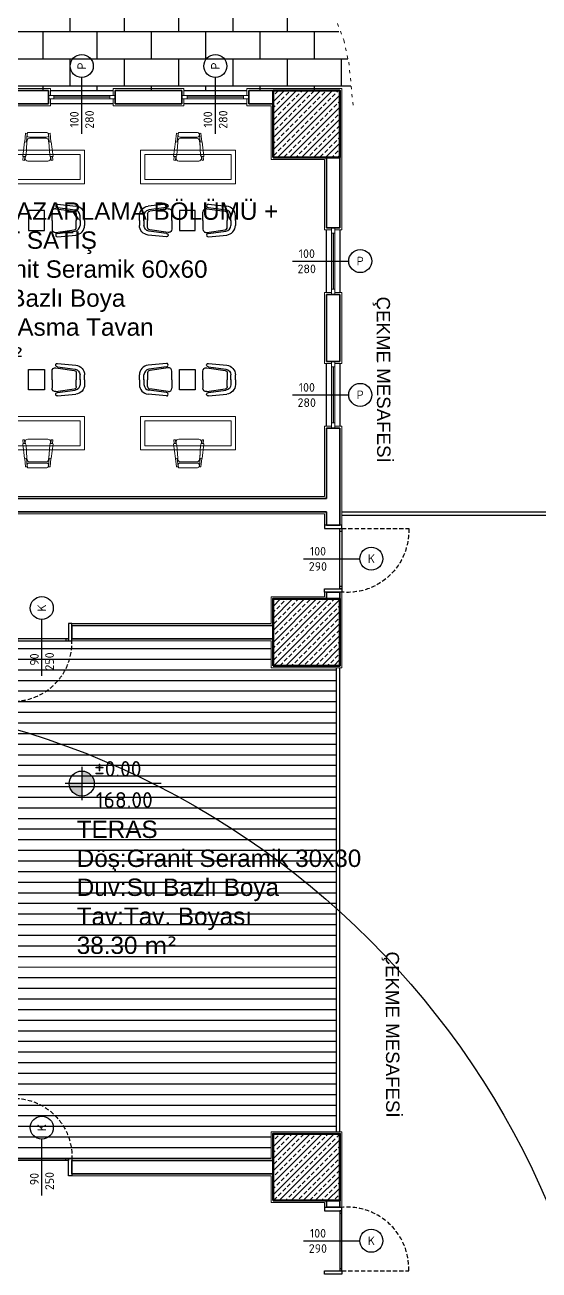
# Model space of a CAD drawing. Header units: millimetres. Extents: x 1443065 to 1517367, y 3763150 to 3779068.
# Drawn here: x 1480815 to 1481585, y 3767093 to 3768955 of the extents above; entities that cross this region are included whole.
import ezdxf
from ezdxf.enums import TextEntityAlignment as Align

# ---------------------------------------------------------------- set-up
doc = ezdxf.new("R2010")
doc.units = ezdxf.units.MM
doc.linetypes.add('ACAD_ISO03W100', pattern=[30, 12, -18])
doc.linetypes.add('HIDDEN', pattern=[9.525, 6.35, -3.175])
for name, color, linetype, lineweight in [('DUVAR', 2, 'Continuous', 35), ('MAHAL', 52, 'Continuous', 13), ('MERDIVEN', 4, 'Continuous', 20), ('SECTION4', 3, 'Continuous', 50), ('SIVA', 3, 'Continuous', 9), ('TASIYICI', 170, 'Continuous', 50), ('TEFRIS', 165, 'Continuous', 15)]:
    doc.layers.add(name, color=color, linetype=linetype, lineweight=lineweight)
for name, color, linetype in [('m-DOG_', 4, 'Continuous'), ('m-DOG_gor', 8, 'Continuous'), ('m-TAR_', 8, 'Continuous'), ('m-TAR_duvar', 8, 'Continuous'), ('m-TAR_yesil', 54, 'Continuous'), ('m-TFR_vitrifiye', 1, 'Continuous'), ('m-YAZ_kot', 7, 'Continuous'), ('m-YAZ_poz', 7, 'Continuous'), ('TF', 21, 'Continuous')]:
    doc.layers.add(name, color=color, linetype=linetype)
doc.styles.add('mono', font='isocpeur.ttf')
doc.styles.get("Standard").update_dxf_attribs({"font": 'arial.ttf'})
pattern_1 = [(45, (55132.096, -87954.948), (-8.98025612, 8.98025612), []), (45, (55141.077, -87954.948), (-8.98025612, 8.98025612), [6.35, -3.175])]

# ---------------------------------------------------------------- blocks, each defined once
blk = doc.blocks.new('ghb')
at = {"layer": 'm-DOG_', "linetype": 'HIDDEN'}
blk.add_line((41827.4, -9142.7), (41827.4, -9042.7), dxfattribs=at)
at = {"layer": 'm-DOG_'}
for p, q in [((41741.2, -9145.7), (41741.2, -9142.7)), ((41823.6, -9145.7), (41823.6, -9142.7))]:
    blk.add_line(p, q, dxfattribs=at)
for points in [[(41732.4, -9168.7), (41737.4, -9168.7), (41737.4, -9142.7), (41732.4, -9142.7)], [(41827.4, -9142.7), (41737.4, -9142.7), (41737.4, -9145.7), (41827.4, -9145.7)], [(41832.4, -9168.7), (41827.4, -9168.7), (41827.4, -9142.7), (41832.4, -9142.7)]]:
    blk.add_lwpolyline(points, close=True, dxfattribs=at)
at = {"layer": 'm-DOG_', "linetype": 'HIDDEN'}
blk.add_arc((41824.1, -9134.7), 92, 87.9265, 185.0111, dxfattribs=at)
blk = doc.blocks.new('m-penpoz')
blk.add_line((0, -1.625), (0, 0))
blk.add_circle((0, 0.332), 0.332)
blk.add_attdef('POZNO', text='', height=0.18).set_placement((0, 0.332), align=Align.MIDDLE)
blk.add_attdef('HEIGHT', text='', height=0.18, rotation=90).set_placement((0.069, -1.625), align=Align.TOP_LEFT)
blk.add_attdef('WIDTH', text='', height=0.18, rotation=90).set_placement((0, -1.625), align=Align.BOTTOM_LEFT)
blk = doc.blocks.new('sdvswa')
at = {"layer": 'TEFRIS'}
for p, q in [((837027.4, -85290), (836977.4, -85290)), ((836977.4, -85432), (836977.4, -85290)), ((836983.8, -85296.4), (836983.8, -85425.6)), ((837021, -85296.4), (836983.8, -85296.4)), ((837021, -85425.6), (837021, -85296.4)), ((837027.4, -85345.2), (837027.4, -85290)), ((836977.4, -85334), (836977.4, -85432)), ((837012.2, -85342.3), (837012.4, -85339.9)), ((837017.8, -85340.4), (837012.4, -85339.9)), ((837017.8, -85339.8), (837017.8, -85342.2)), ((837040.2, -85342.4), (837018, -85339.6)), ((837027.4, -85432), (837027.4, -85334)), ((837011.3, -85347.2), (837011.3, -85362.2)), ((837017.9, -85342.8), (837012.2, -85342.3)), ((837015.3, -85343.2), (837018.2, -85343.5)), ((837020, -85344.6), (837039.7, -85345.8)), ((837039.7, -85345.8), (837040.2, -85342.4)), ((837039.7, -85345.8), (837041.7, -85346)), ((837052.6, -85346.3), (837039.8, -85345)), ((837052.8, -85343.9), (837040.1, -85342.6)), ((837045.3, -85362.2), (837045.3, -85350)), ((837047.1, -85348.7), (837047.1, -85362.2)), ((837049.8, -85346.3), (837054, -85346.8)), ((837052.6, -85346.3), (837052.8, -85343.9)), ((837054, -85346.8), (837054, -85362.2)), ((837011.3, -85377.2), (837011.3, -85362.2)), ((837045.3, -85362.2), (837045.3, -85374.3)), ((837047.1, -85375.7), (837047.1, -85362.2)), ((837054, -85375.4), (837054, -85362.2)), ((837017.9, -85381.5), (837012.2, -85382.1)), ((837012.2, -85382.1), (837012.4, -85384.5)), ((837017.8, -85383.9), (837012.4, -85384.5)), ((837015.3, -85381.2), (837018.4, -85380.8)), ((837017.8, -85384.8), (837017.8, -85382.4)), ((837040.2, -85382.2), (837018, -85385)), ((837020, -85380), (837039.7, -85378.8)), ((837034.4, -85379.1), (837041.7, -85378.3)), ((837052.6, -85378.1), (837039.7, -85379.3)), ((837039.7, -85378.8), (837040.2, -85382.2)), ((837052.8, -85380.4), (837040.1, -85381.7)), ((837049.8, -85378.1), (837051.9, -85377.8)), ((837052.6, -85378.1), (837052.8, -85380.4)), ((836977.4, -85432), (837027.4, -85432)), ((836983.8, -85425.6), (837021, -85425.6))]:
    blk.add_line(p, q, dxfattribs=at)
for centre, radius, start, end in [((837015.3, -85347.2), 4, 89.9955, 179.9955), ((837020.2, -85342.2), 2.4, 179.1116, 266.3945), ((837041.3, -85350), 4, 359.9955, 83.8125), ((837049.5, -85348.7), 2.4, 83.193, 179.9955), ((837041.3, -85374.3), 4, 276.1786, 359.9955), ((837049.5, -85375.7), 2.4, 179.9955, 276.7981), ((837051.6, -85375.4), 2.4, 276.7981, 359.9955), ((837015.3, -85377.2), 4, 179.9955, 269.9955), ((837015.4, -85382.5), 2.4, 0.8795, 0.8795), ((837020.2, -85382.4), 2.4, 93.5966, 180.8795)]:
    blk.add_arc(centre, radius, start, end, dxfattribs=at)
blk = doc.blocks.new('10E')
at = {"layer": 'TF'}
for p, q in [((-16.4, 52.3), (-2, 52.3)), ((-2, 69.4), (-12.1, 69.4)), ((-1.7, 60), (-12.1, 60)), ((-2.3, 60), (8.1, 60)), ((-2, 69.4), (8.1, 69.4)), ((12.3, 52.3), (-2, 52.3)), ((-35.8, 13.2), (-32, 51.4)), ((-28.9, 13.2), (-24, 49.6)), ((-26.6, 9.8), (-21.3, 48)), ((22.6, 9.8), (17.3, 48)), ((24.8, 13.2), (20, 49.6)), ((31.8, 13.2), (28, 51.4)), ((-2, 1.8), (-19.7, 1.8)), ((-2, 1.8), (15.7, 1.8))]:
    blk.add_line(p, q, dxfattribs=at)
for centre, radius, start, end in [((-12.1, 49.4), 20, 90, 174.2721), ((-12.1, 48), 12, 90, 172.3616), ((-16.4, 47.3), 5, 90, 172.113), ((8.1, 49.4), 20, 5.7279, 90), ((8.1, 48), 12, 7.6384, 90), ((12.3, 47.3), 5, 7.887, 90), ((-32.3, 13), 3.48, 176.4222, 3.5778), ((-19.7, 8.8), 7, 172.113, 270), ((15.7, 8.8), 7, 270, 7.887), ((28.3, 13), 3.48, 176.4222, 3.5778)]:
    blk.add_arc(centre, radius, start, end, dxfattribs=at)
blk = doc.blocks.new('90lık')
at = {"layer": 'm-DOG_', "linetype": 'HIDDEN'}
blk.add_line((-5, 13), (-5, 103), dxfattribs=at)
at = {"layer": 'm-DOG_'}
for p, q in [((-81.2, 10), (-81.2, 13)), ((-8.8, 10), (-8.8, 13))]:
    blk.add_line(p, q, dxfattribs=at)
for points in [[(-90, -13), (-85, -13), (-85, 13), (-90, 13)], [(-5, 13), (-85, 13), (-85, 10), (-5, 10)], [(0, -13), (-5, -13), (-5, 13), (0, 13)]]:
    blk.add_lwpolyline(points, close=True, dxfattribs=at)
at = {"layer": 'm-DOG_', "linetype": 'HIDDEN'}
blk.add_arc((-2.7, 15.7), 87.4, 91.5314, 181.7408, dxfattribs=at)
blk = doc.blocks.new('m-plankot')
h = blk.add_hatch(color=256)
h.paths.add_polyline_path([(0, 0.144), (0, 0), (0.144, 0, 0.414214)])
h.paths.add_polyline_path([(0, -0.144), (0, 0), (-0.144, 0, 0.414214)])
for p, q in [((0, 0.192), (0, -0.192)), ((0.914, 0), (-0.192, 0))]:
    blk.add_line(p, q)
blk.add_circle((0, 0), 0.144)
blk.add_attdef('INCEKOT', (0.187, 0.1), '', height=0.18)
blk.add_attdef('KABAKOT', text='', height=0.18).set_placement((0.187, -0.1), align=Align.TOP_LEFT)

msp = doc.modelspace()

# ---------------------------------------------------------------- hatches: boundary and pattern name
at = {"layer": 'm-TAR_'}
h = msp.add_hatch(dxfattribs=at)
h.set_pattern_fill('LINE', color=256, scale=5)
h.set_pattern_definition([(0, (-13755.824, -59043.389), (0, 15.875), [])])
h.paths.add_polyline_path([(1480788.7, 3768033.6), (1480788.7, 3767259.6), (1481183.9, 3767259.6), (1481183.9, 3767299.6), (1481281.9, 3767299.6), (1481281.9, 3767993.6), (1481183.9, 3767993.6), (1481183.9, 3768033.6)])
at = {"layer": 'm-TAR_duvar'}
h = msp.add_hatch(dxfattribs=at)
h.set_pattern_fill('ANSI33', color=256, scale=2)
h.set_pattern_definition(pattern_1)
h.paths.add_polyline_path([(1481286.9, 3768856.6), (1481186.9, 3768856.6), (1481186.9, 3768756.6), (1481286.9, 3768756.6)])
h = msp.add_hatch(dxfattribs=at)
h.set_pattern_fill('ANSI33', color=256, scale=2)
h.set_pattern_definition(pattern_1)
h.paths.add_polyline_path([(1481286.9, 3768096.6), (1481186.9, 3768096.6), (1481186.9, 3767996.6), (1481286.9, 3767996.6)])
h = msp.add_hatch(dxfattribs=at)
h.set_pattern_fill('ANSI33', color=256, scale=2)
h.set_pattern_definition(pattern_1)
h.paths.add_polyline_path([(1481286.9, 3767296.6), (1481186.9, 3767296.6), (1481186.9, 3767196.6), (1481286.9, 3767196.6)])
at = {"layer": 'm-TAR_yesil'}
h = msp.add_hatch(dxfattribs=at)
h.set_pattern_fill('AR-B816', color=256, scale=0.2, angle=180)
h.set_pattern_definition([(180, (-27511.644, -76046.24), (-5e-15, -40.64), []), (270, (-27511.644, -76046.24), (40.64, -40.64), [40.64, -40.64])])
edge = h.paths.add_edge_path()
edge.add_line((1480414, 3769447.1), (1480414, 3768856.6))
edge.add_line((1480414, 3768856.6), (1481304, 3768856.7))
edge.add_line((1481304, 3768856.7), (1481300.1, 3768899.2))
edge.add_line((1481300.1, 3768899.2), (1481291.9, 3768931.4))
edge.add_line((1481291.9, 3768931.4), (1481259.9, 3768994.8))
edge.add_line((1481259.9, 3768994.8), (1481242.7, 3769014.6))
edge.add_line((1481242.7, 3769014.6), (1481166.4, 3769065.1))
edge.add_line((1481166.4, 3769065.1), (1480887.6, 3769199.7))
edge.add_line((1480887.6, 3769199.7), (1480660.8, 3769319.4))
edge.add_line((1480660.8, 3769319.4), (1480477.1, 3769416.4))
edge.add_line((1480477.1, 3769416.4), (1480417, 3769448.1))
edge.add_line((1480417, 3769448.1), (1480414, 3769447.1))

# ---------------------------------------------------------------- linework, layer by layer
at = {"color": 1}
for points in [[(1480821, 3768677.4), (1480821, 3768647.2), (1480844.6, 3768647.2), (1480844.6, 3768677.4)], [(1481046.8, 3768677.4), (1481046.8, 3768647.2), (1481070.4, 3768647.2), (1481070.4, 3768677.4)], [(1480821, 3768409.1), (1480821, 3768439.3), (1480844.6, 3768439.3), (1480844.6, 3768409.1)], [(1481046.8, 3768409.1), (1481046.8, 3768439.3), (1481070.4, 3768439.3), (1481070.4, 3768409.1)]]:
    msp.add_lwpolyline(points, close=True, dxfattribs=at)
at = {"layer": 'DUVAR'}
for p, q in [((1480850.5, 3768856.6), (1480750.5, 3768856.6)), ((1480850.5, 3768836.6), (1480850.5, 3768856.6)), ((1480950.5, 3768836.6), (1480950.5, 3768856.6)), ((1481050.5, 3768856.6), (1480950.5, 3768856.6)), ((1481050.5, 3768836.6), (1481050.5, 3768856.6)), ((1481188.9, 3768856.6), (1481150.5, 3768856.6)), ((1481150.5, 3768836.6), (1481150.5, 3768856.6)), ((1480850.5, 3768836.6), (1480750.5, 3768836.6)), ((1481050.5, 3768836.6), (1480950.5, 3768836.6)), ((1481186.9, 3768836.6), (1481150.5, 3768836.6)), ((1481286.9, 3768806.6), (1481286.9, 3768651.6)), ((1481266.9, 3768756.6), (1481266.9, 3768651.6)), ((1481266.9, 3768651.6), (1481286.9, 3768651.6)), ((1481266.9, 3768551.6), (1481266.9, 3768451.6)), ((1481266.9, 3768551.6), (1481286.9, 3768551.6)), ((1481286.9, 3768551.6), (1481286.9, 3768451.6)), ((1481266.9, 3768451.6), (1481286.9, 3768451.6)), ((1481266.9, 3768351.6), (1481266.9, 3768246.6)), ((1481266.9, 3768351.6), (1481286.9, 3768351.6)), ((1481286.9, 3768351.6), (1481286.9, 3768206.6)), ((1480294, 3768246.6), (1481266.9, 3768246.6)), ((1479694, 3768226.6), (1481266.9, 3768226.6)), ((1481266.9, 3768226.6), (1481266.9, 3768206.6)), ((1481266.9, 3768206.6), (1481286.9, 3768206.6)), ((1481266.9, 3768106.6), (1481266.9, 3768096.6)), ((1481266.9, 3768106.6), (1481286.9, 3768106.6)), ((1481286.9, 3768106.6), (1481286.9, 3768096.6)), ((1480885.7, 3768056.6), (1481186.9, 3768056.6)), ((1480885.7, 3768036.6), (1480885.7, 3768056.6)), ((1480885.7, 3768036.6), (1481186.9, 3768036.6)), ((1480885.7, 3767256.6), (1481186.9, 3767256.6)), ((1480885.7, 3767236.6), (1480885.7, 3767256.6)), ((1480885.7, 3767236.6), (1481186.9, 3767236.6)), ((1481266.9, 3767196.6), (1481266.9, 3767186.6)), ((1481286.9, 3767196.6), (1481286.9, 3767186.6)), ((1481266.9, 3767186.6), (1481286.9, 3767186.6))]:
    msp.add_line(p, q, dxfattribs=at)
at = {"layer": 'm-DOG_gor', "linetype": 'Continuous'}
for p, q in [((1480853.5, 3768856.6), (1480947.5, 3768856.6)), ((1480942.5, 3768846.6), (1480858.5, 3768846.6)), ((1481053.5, 3768856.6), (1481147.5, 3768856.6)), ((1481142.5, 3768846.6), (1481058.5, 3768846.6)), ((1480947.5, 3768836.6), (1480853.5, 3768836.6)), ((1481147.5, 3768836.6), (1481053.5, 3768836.6)), ((1481266.9, 3768554.6), (1481266.9, 3768648.6)), ((1481276.9, 3768643.6), (1481276.9, 3768559.6)), ((1481286.9, 3768648.6), (1481286.9, 3768554.6)), ((1481266.9, 3768354.6), (1481266.9, 3768448.6)), ((1481276.9, 3768443.6), (1481276.9, 3768359.6)), ((1481286.9, 3768448.6), (1481286.9, 3768354.6))]:
    msp.add_line(p, q, dxfattribs=at)
at = {"layer": 'm-TAR_'}
msp.add_circle((1480448.2, 3766702.7), 1249.5, dxfattribs=at)
at = {"layer": 'm-TFR_vitrifiye'}
for p, q in [((1481289.9, 3768226.6), (1482275.2, 3768226.6)), ((1481289.9, 3768221.6), (1482315.2, 3768221.6)), ((1481281.9, 3767299.6), (1481281.9, 3767993.6)), ((1481286.9, 3767299.6), (1481286.9, 3767993.6))]:
    msp.add_line(p, q, dxfattribs=at)
at = {"layer": 'MERDIVEN', "linetype": 'ACAD_ISO03W100', "ltscale": 0.4}
for p, q in [((1481283.2, 3768956.7), (1481292.7, 3768932.3)), ((1481292.7, 3768932.3), (1481300.1, 3768899.2)), ((1481300.1, 3768899.2), (1481306.8, 3768833.8))]:
    msp.add_line(p, q, dxfattribs=at)
at = {"layer": 'MERDIVEN'}
for points in [[(1480850.5, 3768844.1), (1480858.5, 3768844.1), (1480858.5, 3768849.1), (1480850.5, 3768849.1)], [(1480858.5, 3768844.1), (1480942.5, 3768844.1), (1480942.5, 3768849.1), (1480858.5, 3768849.1)], [(1480942.5, 3768844.1), (1480950.5, 3768844.1), (1480950.5, 3768849.1), (1480942.5, 3768849.1)], [(1481050.5, 3768844.1), (1481058.5, 3768844.1), (1481058.5, 3768849.1), (1481050.5, 3768849.1)], [(1481058.5, 3768844.1), (1481142.5, 3768844.1), (1481142.5, 3768849.1), (1481058.5, 3768849.1)], [(1481142.5, 3768844.1), (1481150.5, 3768844.1), (1481150.5, 3768849.1), (1481142.5, 3768849.1)], [(1481279.4, 3768643.6), (1481279.4, 3768651.6), (1481274.4, 3768651.6), (1481274.4, 3768643.6)], [(1481279.4, 3768559.6), (1481279.4, 3768643.6), (1481274.4, 3768643.6), (1481274.4, 3768559.6)], [(1481279.4, 3768551.6), (1481279.4, 3768559.6), (1481274.4, 3768559.6), (1481274.4, 3768551.6)], [(1481279.4, 3768443.6), (1481279.4, 3768451.6), (1481274.4, 3768451.6), (1481274.4, 3768443.6)], [(1481279.4, 3768359.6), (1481279.4, 3768443.6), (1481274.4, 3768443.6), (1481274.4, 3768359.6)], [(1481279.4, 3768351.6), (1481279.4, 3768359.6), (1481274.4, 3768359.6), (1481274.4, 3768351.6)]]:
    msp.add_lwpolyline(points, close=True, dxfattribs=at)
at = {"layer": 'SIVA'}
for points in [[(1480747.5, 3768849.1), (1480747.5, 3768859.6), (1480853.5, 3768859.6), (1480853.5, 3768849.1)], [(1480947.5, 3768849.1), (1480947.5, 3768859.6), (1481053.5, 3768859.6), (1481053.5, 3768849.1)], [(1481279.4, 3768648.6), (1481289.9, 3768648.6), (1481289.9, 3768859.6), (1481147.5, 3768859.6), (1481147.5, 3768849.1)], [(1480853.5, 3768844.1), (1480853.5, 3768833.6), (1480747.5, 3768833.6), (1480747.5, 3768844.1)], [(1481053.5, 3768844.1), (1481053.5, 3768833.6), (1480947.5, 3768833.6), (1480947.5, 3768844.1)], [(1481147.5, 3768844.1), (1481147.5, 3768833.6), (1481183.9, 3768833.6), (1481183.9, 3768753.6), (1481263.9, 3768753.6), (1481263.9, 3768648.6), (1481274.4, 3768648.6)], [(1481274.4, 3768448.6), (1481263.9, 3768448.6), (1481263.9, 3768554.6), (1481274.4, 3768554.6)], [(1481279.4, 3768554.6), (1481289.9, 3768554.6), (1481289.9, 3768448.6), (1481279.4, 3768448.6)], [(1480297, 3768526.5), (1480297, 3768249.6), (1481263.9, 3768249.6), (1481263.9, 3768354.6), (1481274.4, 3768354.6)], [(1481279.4, 3768354.6), (1481289.9, 3768354.6), (1481289.9, 3768206.6)], [(1479697, 3768216.6), (1479697, 3768223.6), (1481263.9, 3768223.6), (1481263.9, 3768206.6)], [(1481263.9, 3768106.6), (1481263.9, 3768099.6), (1481183.9, 3768099.6), (1481183.9, 3768059.6), (1480885.7, 3768059.6)], [(1480885.7, 3768033.6), (1481183.9, 3768033.6), (1481183.9, 3767993.6), (1481289.9, 3767993.6), (1481289.9, 3768106.6)], [(1481289.9, 3767186.6), (1481289.9, 3767299.6), (1481183.9, 3767299.6), (1481183.9, 3767259.6), (1480885.7, 3767259.6)], [(1480885.7, 3767233.6), (1481183.9, 3767233.6), (1481183.9, 3767193.6), (1481263.9, 3767193.6), (1481263.9, 3767186.6)]]:
    msp.add_lwpolyline(points, dxfattribs=at)
at = {"layer": 'TASIYICI'}
for points in [[(1481186.9, 3768756.6), (1481286.9, 3768756.6), (1481286.9, 3768856.6), (1481186.9, 3768856.6)], [(1481186.9, 3767996.6), (1481286.9, 3767996.6), (1481286.9, 3768096.6), (1481186.9, 3768096.6)], [(1481186.9, 3767196.6), (1481286.9, 3767196.6), (1481286.9, 3767296.6), (1481186.9, 3767296.6)]]:
    msp.add_lwpolyline(points, close=True, dxfattribs=at)

# ---------------------------------------------------------------- block references
at = {"layer": 'm-TFR_vitrifiye', "rotation": 180.0004505974679}
msp.add_blockref('90lık', (1480795.7, 3768046.6), dxfattribs=at)
at = {"layer": 'm-TFR_vitrifiye', "xscale": -1, "rotation": 359.9995494025322}
msp.add_blockref('90lık', (1480795.7, 3767246.6), dxfattribs=at)
at = {"layer": 'm-YAZ_kot'}
ref = msp.add_blockref('m-plankot', (1480900.6, 3767820.3), dxfattribs=dict(at, xscale=129.9375, yscale=129.9375, zscale=129.9375))
ref.add_attrib('KABAKOT', '168.00', dxfattribs={"layer": '0', "height": 23.39, "rotation": 0, "style": 'mono'}).set_placement((1480921.5, 3767777.1), align=Align.BOTTOM_LEFT)
ref.add_attrib('INCEKOT', '%%P0.00', dxfattribs={"layer": '0', "height": 23.39, "rotation": 0, "style": 'mono'}).set_placement((1480919, 3767823.6), align=Align.BOTTOM_LEFT)
at = {"layer": 'm-YAZ_poz'}
ref = msp.add_blockref('m-penpoz', (1480900.5, 3768876.1), dxfattribs=dict(at, xscale=51.83999999999998, yscale=51.83999999999998, zscale=51.83999999999998, rotation=0.0004505966874107999))
ref.add_attrib('WIDTH', '100', dxfattribs={"layer": '0', "height": 12.96, "rotation": 90, "style": 'mono'}).set_placement((1480899.7, 3768825.6), align=Align.BOTTOM_RIGHT)
ref.add_attrib('HEIGHT', '280', dxfattribs={"layer": '0', "height": 12.96, "rotation": 90, "style": 'mono'}).set_placement((1480922.5, 3768827), align=Align.BOTTOM_RIGHT)
ref.add_attrib('POZNO', 'P', dxfattribs={"layer": '0', "height": 13, "rotation": 90, "style": 'mono'}).set_placement((1480900.5, 3768893.3), align=Align.MIDDLE_CENTER)
ref = msp.add_blockref('m-penpoz', (1481100.5, 3768876.1), dxfattribs=dict(at, xscale=51.83999999999998, yscale=51.83999999999998, zscale=51.83999999999998, rotation=0.0004505966874107999))
ref.add_attrib('WIDTH', '100', dxfattribs={"layer": '0', "height": 12.96, "rotation": 90, "style": 'mono'}).set_placement((1481099.7, 3768825.6), align=Align.BOTTOM_RIGHT)
ref.add_attrib('HEIGHT', '280', dxfattribs={"layer": '0', "height": 12.96, "rotation": 90, "style": 'mono'}).set_placement((1481122.5, 3768827), align=Align.BOTTOM_RIGHT)
ref.add_attrib('POZNO', 'P', dxfattribs={"layer": '0', "height": 13, "rotation": 90, "style": 'mono'}).set_placement((1481100.5, 3768893.3), align=Align.MIDDLE_CENTER)
ref = msp.add_blockref('m-penpoz', (1481300.1, 3768601.6), dxfattribs=dict(at, xscale=51.83999999999998, yscale=51.83999999999998, zscale=51.83999999999998, rotation=270.0004505966874))
ref.add_attrib('WIDTH', '100', dxfattribs={"layer": '0', "height": 12.96, "style": 'mono'}).set_placement((1481249.5, 3768602.4), align=Align.BOTTOM_RIGHT)
ref.add_attrib('HEIGHT', '280', dxfattribs={"layer": '0', "height": 12.96, "style": 'mono'}).set_placement((1481251, 3768579.6), align=Align.BOTTOM_RIGHT)
ref.add_attrib('POZNO', 'P', dxfattribs={"layer": '0', "height": 13, "style": 'mono'}).set_placement((1481317.3, 3768601.6), align=Align.MIDDLE_CENTER)
ref = msp.add_blockref('m-penpoz', (1481300.1, 3768401.6), dxfattribs=dict(at, xscale=51.83999999999998, yscale=51.83999999999998, zscale=51.83999999999998, rotation=270.0004505966874))
ref.add_attrib('WIDTH', '100', dxfattribs={"layer": '0', "height": 12.96, "style": 'mono'}).set_placement((1481249.5, 3768402.4), align=Align.BOTTOM_RIGHT)
ref.add_attrib('HEIGHT', '280', dxfattribs={"layer": '0', "height": 12.96, "style": 'mono'}).set_placement((1481251, 3768379.6), align=Align.BOTTOM_RIGHT)
ref.add_attrib('POZNO', 'P', dxfattribs={"layer": '0', "height": 13, "style": 'mono'}).set_placement((1481317.3, 3768401.6), align=Align.MIDDLE_CENTER)
ref = msp.add_blockref('m-penpoz', (1481316.7, 3768156.6), dxfattribs=dict(at, xscale=51.83999999999998, yscale=51.83999999999998, zscale=51.83999999999998, rotation=270.0004505966874))
ref.add_attrib('WIDTH', '100', dxfattribs={"layer": '0', "height": 12.96, "style": 'mono'}).set_placement((1481266.2, 3768157.4), align=Align.BOTTOM_RIGHT)
ref.add_attrib('HEIGHT', '290', dxfattribs={"layer": '0', "height": 12.96, "style": 'mono'}).set_placement((1481267.6, 3768134.6), align=Align.BOTTOM_RIGHT)
ref.add_attrib('POZNO', 'K', dxfattribs={"layer": '0', "height": 13, "style": 'mono'}).set_placement((1481334, 3768156.6), align=Align.MIDDLE_CENTER)
ref = msp.add_blockref('m-penpoz', (1480840.7, 3768065.6), dxfattribs=dict(at, xscale=51.83999999999998, yscale=51.83999999999998, zscale=51.83999999999998, rotation=0.0004505966874107999))
ref.add_attrib('WIDTH', '90', dxfattribs={"layer": '0', "height": 12.96, "rotation": 90, "style": 'mono'}).set_placement((1480839.9, 3768015.1), align=Align.BOTTOM_RIGHT)
ref.add_attrib('HEIGHT', '250', dxfattribs={"layer": '0', "height": 12.96, "rotation": 90, "style": 'mono'}).set_placement((1480862.7, 3768016.5), align=Align.BOTTOM_RIGHT)
ref.add_attrib('POZNO', 'K', dxfattribs={"layer": '0', "height": 13, "rotation": 90, "style": 'mono'}).set_placement((1480840.7, 3768082.8), align=Align.MIDDLE_CENTER)
ref = msp.add_blockref('m-penpoz', (1480840.7, 3767288.6), dxfattribs=dict(at, xscale=51.83999999999998, yscale=51.83999999999998, zscale=51.83999999999998, rotation=0.0004505966874107999))
ref.add_attrib('WIDTH', '90', dxfattribs={"layer": '0', "height": 12.96, "rotation": 90, "style": 'mono'}).set_placement((1480839.9, 3767238.1), align=Align.BOTTOM_RIGHT)
ref.add_attrib('HEIGHT', '250', dxfattribs={"layer": '0', "height": 12.96, "rotation": 90, "style": 'mono'}).set_placement((1480862.7, 3767239.5), align=Align.BOTTOM_RIGHT)
ref.add_attrib('POZNO', 'K', dxfattribs={"layer": '0', "height": 13, "rotation": 90, "style": 'mono'}).set_placement((1480840.7, 3767305.8), align=Align.MIDDLE_CENTER)
ref = msp.add_blockref('m-penpoz', (1481316.7, 3767136.6), dxfattribs=dict(at, xscale=51.83999999999998, yscale=51.83999999999998, zscale=51.83999999999998, rotation=270.0004505966874))
ref.add_attrib('WIDTH', '100', dxfattribs={"layer": '0', "height": 12.96, "style": 'mono'}).set_placement((1481266.2, 3767137.4), align=Align.BOTTOM_RIGHT)
ref.add_attrib('HEIGHT', '290', dxfattribs={"layer": '0', "height": 12.96, "style": 'mono'}).set_placement((1481267.6, 3767114.6), align=Align.BOTTOM_RIGHT)
ref.add_attrib('POZNO', 'K', dxfattribs={"layer": '0', "height": 13, "style": 'mono'}).set_placement((1481334, 3767136.6), align=Align.MIDDLE_CENTER)
at = {"layer": 'SECTION4', "color": 3, "lineweight": 18, "rotation": 90}
for p in [(1395472.6, 2931740), (1395698.4, 2931740)]:
    msp.add_blockref('sdvswa', p, dxfattribs=at)
at = {"layer": 'SECTION4', "color": 3, "lineweight": 18, "xscale": -1, "rotation": 90}
for p in [(1395472.6, 4605346.6), (1395698.4, 4605346.6)]:
    msp.add_blockref('sdvswa', p, dxfattribs=at)
at = {"layer": 'TEFRIS', "yscale": 0.7200000000000002, "zscale": 0.7200000000000002}
for p, xscale, rotation in [((1480854.7, 3768660.8), 0.7200000000000002, 270), ((1481036.8, 3768660.8), -0.7200000000000002, 90), ((1481080.5, 3768660.8), 0.7200000000000002, 270), ((1480854.7, 3768425.7), -0.7200000000000002, 270), ((1481036.8, 3768425.7), 0.7200000000000002, 89.99999999999999), ((1481080.5, 3768425.7), -0.7200000000000002, 270)]:
    msp.add_blockref('10E', p, dxfattribs=dict(at, xscale=xscale, rotation=rotation))
at = {"layer": 'TEFRIS', "xscale": -1, "rotation": 270.0004505984963}
msp.add_blockref('ghb', (1490433, 3726374.2), dxfattribs=at)
at = {"layer": 'TEFRIS', "rotation": 269.9995494015036}
msp.add_blockref('ghb', (1490433, 3808918.9), dxfattribs=at)

# ---------------------------------------------------------------- texts
at = {"layer": 'MAHAL', "char_height": 26, "width": 661.233, "attachment_point": 7}
for s, insert in [('{\\f@Arial Unicode MS|b0|i0|c162|p34;SATIŞ PAZARLAMA BÖLÜMÜ + BANKET SATIŞ\\PDöş:Granit Seramik 60x60\\PDuv:Su Bazlı Boya\\PTav:Alçı Asma Tavan\\P55.44 \\fVerdana|b0|i0|c162|p34;m²}', (1480662.9, 3768446.3)), ('{\\f@Arial Unicode MS|b0|i0|c162|p34;TERAS\\PDöş:Granit Seramik 30x30\\PDuv:Su Bazlı Boya\\PTav:Tav. Boyası\\P38.30 \\fVerdana|b0|i0|c162|p34;m²}', (1480893, 3767565.2))]:
    msp.add_mtext(s, dxfattribs=dict(at, insert=insert))
at = {"layer": 'MAHAL', "char_height": 20, "width": 338.841, "attachment_point": 7, "rotation": 270.1904}
for insert in [(1481335.7, 3768548.5), (1481349.2, 3767569.1)]:
    msp.add_mtext('\\pt220;{\\f@Arial Unicode MS|b0|i0|c162|p34;ÇEKME MESAFESİ}', dxfattribs=dict(at, insert=insert))

doc.saveas('drawing.dxf')
